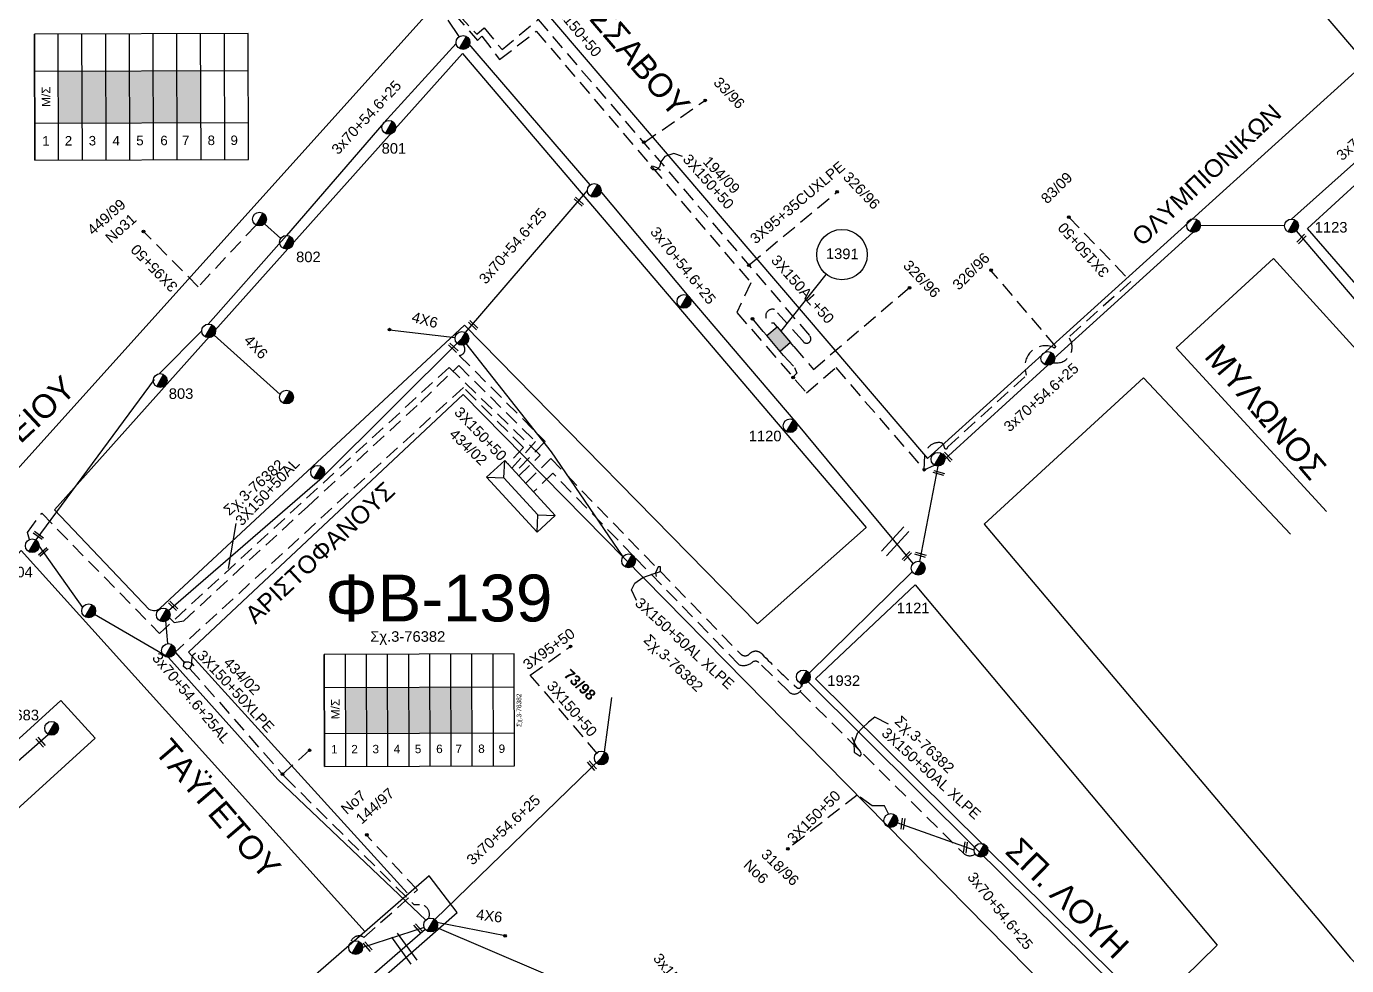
# Model space of a CAD drawing. Header units: millimetres. Extents: x -2449 to 9266, y 48 to 3905.
# Drawn here: x 8520.3 to 8745.6, y 3008.8 to 3169.2 of the extents above; entities that cross this region are included whole.
import ezdxf
from ezdxf.enums import TextEntityAlignment as Align

# ---------------------------------------------------------------- set-up
doc = ezdxf.new("R2010")
doc.units = ezdxf.units.MM
doc.linetypes.add('DASHED', pattern=[19.05, 12.7, -6.35])
for name, color, linetype in [('Link Box 4 Διευθύνσεων', 7, 'Continuous'), ('Άγνωστα', 7, 'Continuous'), ('Ασφαλειοκιβώτια Χ.Τ 9 αναχωρήσεων', 7, 'Continuous'), ('Επιγραφές - Σχήματα', 7, 'Continuous'), ('Καλώδια ΧΤ   3x150+50AL XLPE', 7, 'DASHED'), ('Μηχανική τομή', 7, 'Continuous'), ('Στύλος ΦΜ', 7, 'Continuous'), ('Στύλος ΦΜ @ 1', 7, 'Continuous'), ('Συνδέσεις', 7, 'Continuous'), ('Συνεστραμμένα ΧΤ   3x70+54.6+25 AL', 7, 'SYN_LINE'), ('Τομή', 7, 'Continuous'), ('Υποσταθμός πόλεως', 7, 'Continuous'), ('Υπόβαθρο ΔΕΗ', 7, 'Continuous'), ('Υπόγεια Καλώδια Δικτύου ΧΤ   .075', 7, 'DASHED'), ('Υπόγεια καλώδια Δικτύου ΧΤ και Παρ. ΧΤ X-95  (3X95AL +35CU  XLPE)', 7, 'DASHED'), ('Υπόγεια καλώδια Παροχών ΧΤ   4x6', 7, 'DASHED')]:
    doc.layers.add(name, color=color, linetype=linetype)
doc.styles.add('arial', font='arial.ttf')
doc.styles.get("Standard").update_dxf_attribs({"font": 'arial.ttf'})
doc.linetypes.add('SYN_LINE', pattern='A,0.5,-0.0001,["/\\/\\/\\/",Standard,S=0.1,R=0,X=0,Y=-0.05],-0.25', length=0.7501)
doc.dimstyles.new('ISO-25', dxfattribs={"dimtxt": 2.5, "dimasz": 2.5, "dimexe": 1.25, "dimexo": 0.625, "dimtad": 1, "dimtxsty": 'Standard', "dimcen": 2.5, "dimadec": 0, "dimazin": 0, "dimtfac": 1, "dimtmove": 0, "dimatfit": 3, "dimfxl": 0, "dimarcsym": 0})

# ---------------------------------------------------------------- blocks, each defined once
blk = doc.blocks.new('ΥΠΑΡΧΩΝ ΤΣΙΜΕΝΤΕΝΙΟΣ ΣΤΥΛΟΣ')
at = {"layer": 'Στύλος ΦΜ'}
blk.add_hatch(color=7, dxfattribs=at).paths.add_polyline_path([(-1.29, -2.28, 0.574793), (2.62, 0, 0.268822), (1.3, 2.27)])
at = {"layer": 'Στύλος ΦΜ', "color": 7}
blk.add_line((-1.29, -2.28), (1.3, 2.27), dxfattribs=at)
blk.add_circle((0, 0), 2.62, dxfattribs=at)
at = {"layer": 'Στύλος ΦΜ', "flags": 4}
for tag, p in [('ΑΡΙΘΜΟΣ', (-4.68, 8.05)), ('ΤΥΠΟΣ', (-4.91, 3.03))]:
    blk.add_attdef(tag, p, '', height=4, dxfattribs=at)
blk = doc.blocks.new('LINK BOX 4 ΑΝΑΧΩΡΗΣΕΩΝ')
at = {"layer": 'Link Box 4 Διευθύνσεων', "ltscale": 40}
blk.add_hatch(color=256, dxfattribs=at).paths.add_polyline_path([(-3.54, 0), (-3.54, -4.67), (3.54, -4.67), (3.54, 0)])
for p, q in [((-3.54, 0), (-5.33, 0)), ((5.33, 0), (3.54, 0)), ((-3.54, -4.67), (-5.33, -4.67)), ((5.33, -4.67), (3.54, -4.67))]:
    blk.add_line(p, q, dxfattribs=at)
blk.add_lwpolyline([(-3.54, -4.67), (-3.54, 0), (3.54, 0), (3.54, -4.67)], close=True, dxfattribs=at)
blk = doc.blocks.new('ΑΣΦΑΛΕΙΟΚΙΒΩΤΙΟ ΥΠΟΣΤΑΘΜΟΥ 9 ΑΝΑΧΩΡΗΣΕΩΝ')
at = {"layer": 'Ασφαλειοκιβώτια Χ.Τ 9 αναχωρήσεων', "ltscale": 40}
for p, q in [((-23.8, 40.36), (24.02, 40.36)), ((-9.72, 40.36), (-9.72, -40.64)), ((9.94, 40.36), (9.94, -40.64)), ((-23.8, 31.36), (24.02, 31.36)), ((-23.8, 22.36), (24.02, 22.36)), ((-23.8, 13.36), (24.02, 13.36)), ((-23.8, 4.36), (24.02, 4.36)), ((-23.8, -4.64), (24.02, -4.64)), ((-23.8, -13.64), (24.02, -13.64)), ((-23.8, -22.64), (24.02, -22.64)), ((-23.8, -31.64), (24.02, -31.64))]:
    blk.add_line(p, q, dxfattribs=at)
at = {"layer": 'Ασφαλειοκιβώτια Χ.Τ 9 αναχωρήσεων'}
blk.add_lwpolyline([(-23.8, -40.64), (24.02, -40.64), (24.02, 40.36), (-23.8, 40.36)], close=True, dxfattribs=at)
for s, p in [('1', (-18.29, 37.57)), ('2', (-18.29, 29)), ('3', (-18.29, 19.93)), ('4', (-18.29, 10.91)), ('5', (-18.29, 1.89)), ('6', (-18.29, -7.24)), ('7', (-18.29, -15.48)), ('8', (-18.29, -25.17)), ('9', (-18.29, -33.86))]:
    blk.add_text(s, height=3.6, rotation=270, dxfattribs=at).set_placement(p)
at = {"layer": 'Ασφαλειοκιβώτια Χ.Τ 9 αναχωρήσεων', "ltscale": 40}
for tag, height, p in [('ΟΝΟΜΑ', 5, (-0.16, 44.31)), ('ΚΕΙΜΕΝΟ 1', 2, (17.06, 35.59)), ('ΚΕΙΜΕΝΟ 2', 2, (17.06, 26.88)), ('ΚΕΙΜΕΝΟ 3', 2, (17.06, 17.69)), ('ΚΕΙΜΕΝΟ 4', 2, (17.06, 8.71)), ('ΚΕΙΜΕΝΟ 5', 2, (17.06, -0.13)), ('ΚΕΙΜΕΝΟ 6', 2, (17.06, -9.05)), ('ΚΕΙΜΕΝΟ 7', 2, (17.06, -18.13)), ('ΚΕΙΜΕΝΟ 8', 2, (17.06, -26.85)), ('ΚΕΙΜΕΝΟ 9', 2, (17.06, -35.99)), ('ΣΧ', 2, (-0.1, -42.64))]:
    blk.add_attdef(tag, text='', height=height, dxfattribs=at).set_placement(p, align=Align.MIDDLE_CENTER)
blk = doc.blocks.new('ΥΠΟΣΤΑΘΜΟΣ ΠΟΛΕΩΣ')
at = {"layer": 'Υποσταθμός πόλεως', "linetype": 'Continuous', "ltscale": 40}
blk.add_lwpolyline([(-8.57, 2.82), (8.57, 2.82), (8.57, -2.82), (-8.57, -2.82)], close=True, dxfattribs=at)
for points in [[(-5.75, 0), (-8.57, 2.82)], [(5.75, 0), (8.57, 2.82)], [(-8.57, -2.82), (-5.75, 0)], [(-5.75, 0), (5.75, 0)], [(8.57, -2.82), (5.75, 0)]]:
    blk.add_lwpolyline(points, dxfattribs=at)
at = {"layer": 'Υποσταθμός πόλεως', "linetype": 'SYN_LINE', "ltscale": 40, "flags": 1}
for tag, p in [('ΜΕΤΑΣΧΗΜΑΤΙΣΜΟΣ', (10.6, 2.39)), ('ΙΣΧΥΣ', (10.58, -0.41)), ('ΑΡΙΘΜΟΣ', (10.7, -3.13))]:
    blk.add_attdef(tag, p, '', height=1.8, dxfattribs=at)
blk = doc.blocks.new('_ΣΥΝΔΕΣΗ')
at = {"layer": 'Συνδέσεις', "linetype": 'SYN_LINE', "ltscale": 40}
blk.add_hatch(color=256, dxfattribs=at).paths.add_polyline_path([(0.5, -0.01, 1), (-0.5, -0.01, 1)])
at = {"layer": 'Συνδέσεις'}
blk.add_circle((0, -0.01), 0.5, dxfattribs=at)
blk = doc.blocks.new('ΜΗΧΑΝΙΚΗ ΤΟΜΗ')
at = {"layer": 'Μηχανική τομή', "ltscale": 40}
for p, q in [((-1.89, 0.78), (1.89, 0.78)), ((1.89, 0), (-1.89, 0))]:
    blk.add_line(p, q, dxfattribs=at)
blk = doc.blocks.new('ΤΟΜΗ')
at = {"layer": 'Τομή', "ltscale": 40}
for p, q in [((-5.68, 0), (5.68, 0)), ((5.68, -2.33), (-5.68, -2.33))]:
    blk.add_line(p, q, dxfattribs=at)

msp = doc.modelspace()

# ---------------------------------------------------------------- hatches: boundary and pattern name
at = {"layer": 'Ασφαλειοκιβώτια Χ.Τ 9 αναχωρήσεων', "ltscale": 40}
for color, points in [(1, [(8525.77, 3161.59), (8525.79, 3152.74), (8529.84, 3152.75), (8529.82, 3161.6)]), (85, [(8529.82, 3161.6), (8529.84, 3152.75), (8533.89, 3152.77), (8533.87, 3161.61)]), (151, [(8533.87, 3161.61), (8533.89, 3152.77), (8537.94, 3152.78), (8537.92, 3161.62)]), (2, [(8537.92, 3161.62), (8537.94, 3152.78), (8541.99, 3152.79), (8541.97, 3161.64)]), (133, [(8541.97, 3161.64), (8541.99, 3152.79), (8546.04, 3152.8), (8546.02, 3161.65)]), (6, [(8546.02, 3161.65), (8546.04, 3152.8), (8550.09, 3152.82), (8550.07, 3161.66)]), (27, [(8574.77, 3056.37), (8574.79, 3048.51), (8578.39, 3048.52), (8578.37, 3056.38)]), (2, [(8578.37, 3056.38), (8578.39, 3048.52), (8581.99, 3048.53), (8581.97, 3056.39)]), (151, [(8581.97, 3056.39), (8581.99, 3048.53), (8585.59, 3048.54), (8585.57, 3056.4)]), (6, [(8585.57, 3056.4), (8585.59, 3048.54), (8589.19, 3048.55), (8589.17, 3056.41)]), (85, [(8589.17, 3056.41), (8589.19, 3048.55), (8592.79, 3048.56), (8592.77, 3056.43)]), (133, [(8592.77, 3056.43), (8592.79, 3048.56), (8596.39, 3048.58), (8596.37, 3056.44)])]:
    msp.add_hatch(color=color, dxfattribs=at).paths.add_polyline_path(points)

# ---------------------------------------------------------------- linework, layer by layer
at = {"layer": 'Άγνωστα', "color": 133, "linetype": 'DASHED', "ltscale": 0.2}
for p, q in [((8605.15, 3097.34), (8602.5, 3094.47)), ((8568.65, 3045.61), (8564.01, 3041.54))]:
    msp.add_line(p, q, dxfattribs=at)
at = {"layer": 'Άγνωστα', "color": 27, "linetype": 'SYN_LINE', "ltscale": 4}
msp.add_lwpolyline([(8592.24, 3170.27), (8594.1, 3167.48)], dxfattribs=at)
at = {"layer": 'Άγνωστα', "color": 133, "linetype": 'DASHED', "ltscale": 0.2}
for points in [[(8594.1, 3171.23), (8597.16, 3167.88), (8598.42, 3168.99), (8601.49, 3165.28), (8607.68, 3170.43)], [(8651.31, 3114.55), (8654.62, 3110.64), (8671.07, 3124.69)]]:
    msp.add_lwpolyline(points, dxfattribs=at)
at = {"layer": 'Άγνωστα', "color": 1, "linetype": 'SYN_LINE', "ltscale": 20}
msp.add_lwpolyline([(8616.52, 3142.16), (8595.16, 3167.06)], dxfattribs=at)
at = {"layer": 'Άγνωστα', "color": 27, "linetype": 'DASHED', "ltscale": 0.2}
for points in [[(8559.51, 3135.3), (8549.65, 3124.77), (8540.29, 3134.21)], [(8520.83, 3081.61), (8520.49, 3082.81), (8522.92, 3086.1), (8543.02, 3065.57)]]:
    msp.add_lwpolyline(points, dxfattribs=at)
at = {"layer": 'Άγνωστα', "color": 27, "linetype": 'SYN_LINE', "ltscale": 20}
msp.add_lwpolyline([(8563.71, 3133), (8560.96, 3135.53)], dxfattribs=at)
at = {"layer": 'Άγνωστα', "color": 85, "linetype": 'DASHED', "ltscale": 0.2}
msp.add_lwpolyline([(8594.2, 3113.05), (8608.87, 3098.33), (8603.73, 3093.13)], dxfattribs=at)
at = {"layer": 'Άγνωστα', "color": 133, "linetype": 'DASHED', "ltscale": 0.2}
msp.add_lwpolyline([(8605.15, 3097.34), (8594.89, 3107.57), (8545.7, 3062.39), (8564.43, 3041.06), (8586.43, 3019.26), (8587.42, 3019.27, -0.549924), (8588.95, 3016.89, -6.371424)], format="xyb", dxfattribs=at)
at = {"layer": 'Άγνωστα', "color": 151, "linetype": 'SYN_LINE', "ltscale": 20}
msp.add_lwpolyline([(8671.5, 3076.1), (8653.9, 3058.76)], dxfattribs=at)
at = {"layer": 'Άγνωστα', "color": 6, "linetype": 'DASHED', "ltscale": 0.2}
msp.add_lwpolyline([(8617.8, 3045.02), (8606.3, 3058.46), (8613.18, 3063.35)], dxfattribs=at)
at = {"layer": 'Άγνωστα', "color": 6, "linetype": 'SYN_LINE', "ltscale": 10}
msp.add_lwpolyline([(8619, 3045.31), (8620.23, 3054.62)], dxfattribs=at)
at = {"layer": 'Άγνωστα', "color": 133, "linetype": 'SYN_LINE', "ltscale": 10}
msp.add_lwpolyline([(8588.21, 3015.35), (8577.69, 3011.91)], dxfattribs=at)
at = {"layer": 'Άγνωστα', "color": 62, "linetype": 'SYN_LINE', "ltscale": 20}
msp.add_lwpolyline([(8588.49, 3016.62), (8588.45, 3016.59)], dxfattribs=at)
at = {"layer": 'Άγνωστα', "color": 85, "linetype": 'DASHED', "ltscale": 0.2}
msp.add_arc((8594.12, 3114.08), 1.04, 274.1548, 43.1832, dxfattribs=at)
at = {"layer": 'Επιγραφές - Σχήματα', "linetype": 'Continuous', "ltscale": 0.2}
msp.add_line((8649.08, 3117.15), (8656.82, 3126.89), dxfattribs=at)
at = {"layer": 'Επιγραφές - Σχήματα', "color": 27, "linetype": 'SYN_LINE', "ltscale": 20}
msp.add_line((8552.34, 3116.49), (8563.62, 3106.39), dxfattribs=at)
at = {"layer": 'Επιγραφές - Σχήματα', "color": 85, "linetype": 'SYN_LINE', "ltscale": 10}
msp.add_line((8582.28, 3117.44), (8593.47, 3116.09), dxfattribs=at)
at = {"layer": 'Επιγραφές - Σχήματα', "linetype": 'Continuous', "ltscale": 0.2}
for points in [[(8632.3, 3147.04), (8630.8, 3147.54), (8629.3, 3147.04), (8628.58, 3146.12), (8628.37, 3145.26), (8627.87, 3144.76), (8627.23, 3144.76), (8626.87, 3145.05), (8627.16, 3145.4), (8628.01, 3145.05), (8628.51, 3144.69)], [(8624.41, 3071.18), (8623.56, 3073.03), (8624.15, 3074.13), (8625.5, 3075.14), (8627.27, 3075.73), (8628.54, 3076.15), (8628.54, 3076.91), (8628.12, 3076.91), (8627.7, 3075.9), (8627.78, 3075.31)], [(8549.2, 3062.21), (8548.59, 3061.75), (8548.51, 3060.92), (8548.51, 3060.16), (8548.14, 3059.56), (8547.68, 3059.48), (8547.15, 3059.94), (8547.23, 3060.69), (8547.98, 3060.69), (8548.51, 3060.47), (8548.89, 3060.01)], [(8667.42, 3050.08), (8665.14, 3051.26), (8664.04, 3050.41), (8662.94, 3049.4), (8662.1, 3048.47), (8661.51, 3046.87), (8661.6, 3045.27), (8662.61, 3044.59), (8662.86, 3045.02), (8662.52, 3045.61), (8662.1, 3046.11), (8661.68, 3046.79), (8661.26, 3047.8)]]:
    msp.add_lwpolyline(points, dxfattribs=at)
at = {"layer": 'Επιγραφές - Σχήματα', "color": 133, "linetype": 'DASHED', "ltscale": 0.2}
msp.add_lwpolyline([(8577.92, 3013.65), (8587.05, 3021.75), (8578.23, 3031.24)], dxfattribs=at)
at = {"layer": 'Επιγραφές - Σχήματα', "linetype": 'Continuous', "ltscale": 0.2}
msp.add_circle((8659.5, 3130.26), 4.31, dxfattribs=at)
at = {"layer": 'Επιγραφές - Σχήματα', "color": 133, "linetype": 'DASHED', "ltscale": 0.2}
msp.add_arc((8577.08, 3012.41), 1.49, 55.7897, 170.1688, dxfattribs=at)
at = {"layer": 'Καλώδια ΧΤ   3x150+50AL XLPE', "color": 2, "ltscale": 0.2}
msp.add_lwpolyline([(8652.35, 3055.66), (8680.17, 3028.07, 0.358958), (8682.26, 3027.88, 4.148364)], format="xyb", dxfattribs=at)
at = {"layer": 'Συνεστραμμένα ΧΤ   3x70+54.6+25 AL', "color": 6, "ltscale": 15}
msp.add_line((8544.55, 3061.46), (8531.96, 3068.82), dxfattribs=at)
at = {"layer": 'Συνεστραμμένα ΧΤ   3x70+54.6+25 AL', "color": 6, "ltscale": 20}
for q in [(8544.55, 3061.46), (8588.46, 3016.58)]:
    msp.add_line((8563.22, 3040.62), q, dxfattribs=at)
at = {"layer": 'Συνεστραμμένα ΧΤ   3x70+54.6+25 AL', "color": 27, "linetype": 'SYN_LINE', "ltscale": 20}
for points in [[(8593.66, 3166.29), (8581.3, 3152.78), (8564.7, 3133.55), (8551.34, 3118.4)], [(8542.13, 3108.92), (8521.9, 3081.56)]]:
    msp.add_lwpolyline(points, dxfattribs=at)
at = {"layer": 'Συνεστραμμένα ΧΤ   3x70+54.6+25 AL', "color": 151, "linetype": 'SYN_LINE', "ltscale": 20}
for points in [[(8765.85, 3162.78), (8736.22, 3136.32)], [(8737.04, 3134.3), (8756.41, 3111.52), (8788.41, 3083.14), (8817.37, 3053.69)], [(8719.37, 3134.04), (8695.67, 3112.53)], [(8677.06, 3095.31), (8694.65, 3111.35)], [(8675.88, 3094.13), (8672.74, 3077.86)]]:
    msp.add_lwpolyline(points, dxfattribs=at)
at = {"layer": 'Συνεστραμμένα ΧΤ   3x70+54.6+25 AL', "color": 85, "linetype": 'SYN_LINE', "ltscale": 20}
for points in [[(8595.23, 3116.97), (8616.05, 3141.23)], [(8671.67, 3077.52), (8651.54, 3101.79), (8633.43, 3123.03), (8618.22, 3141.21)], [(8544.56, 3069.49), (8570.79, 3092.19), (8594.65, 3115.95), (8609.85, 3096.55), (8622.12, 3078.62)]]:
    msp.add_lwpolyline(points, dxfattribs=at)
at = {"layer": 'Συνεστραμμένα ΧΤ   3x70+54.6+25 AL', "color": 151, "linetype": 'SYN_LINE', "ltscale": 15}
msp.add_lwpolyline([(8735.04, 3135.15), (8720.7, 3135.21)], dxfattribs=at)
at = {"layer": 'Συνεστραμμένα ΧΤ   3x70+54.6+25 AL', "color": 27, "linetype": 'SYN_LINE', "ltscale": 10}
msp.add_lwpolyline([(8550.24, 3117.23), (8543.04, 3109.93)], dxfattribs=at)
at = {"layer": 'Συνεστραμμένα ΧΤ   3x70+54.6+25 AL', "color": 6, "linetype": 'SYN_LINE', "ltscale": 15}
msp.add_lwpolyline([(8529.92, 3070.01), (8522.49, 3080.54)], dxfattribs=at)
at = {"layer": 'Συνεστραμμένα ΧΤ   3x70+54.6+25 AL', "color": 6, "ltscale": 5}
msp.add_lwpolyline([(8544.47, 3063.82), (8544.1, 3067.73)], dxfattribs=at)
at = {"layer": 'Συνεστραμμένα ΧΤ   3x70+54.6+25 AL', "color": 2, "linetype": 'SYN_LINE', "ltscale": 20}
msp.add_lwpolyline([(8653.72, 3057.28), (8682.16, 3029.02), (8715.85, 2995.68)], dxfattribs=at)
at = {"layer": 'Συνεστραμμένα ΧΤ   3x70+54.6+25 AL', "color": 30, "linetype": 'SYN_LINE', "ltscale": 20}
for points in [[(8464.73, 2994.72), (8496.78, 3024.37), (8524.03, 3048.33)], [(8506.88, 2943.8), (8535.5, 2970.93), (8567.58, 2997.04), (8588.39, 3015.04)]]:
    msp.add_lwpolyline(points, dxfattribs=at)
at = {"layer": 'Συνεστραμμένα ΧΤ   3x70+54.6+25 AL', "color": 6, "linetype": 'SYN_LINE', "ltscale": 20}
msp.add_lwpolyline([(8590.03, 3016.71), (8618.42, 3044.28)], dxfattribs=at)
at = {"layer": 'Συνεστραμμένα ΧΤ   3x70+54.6+25 AL', "color": 2, "linetype": 'SYN_LINE', "ltscale": 10}
msp.add_lwpolyline([(8682.06, 3028.53), (8668.95, 3033.23)], dxfattribs=at)
at = {"layer": 'Συνεστραμμένα ΧΤ   3x70+54.6+25 AL', "color": 133, "linetype": 'SYN_LINE', "ltscale": 20}
msp.add_lwpolyline([(8634.46, 2996.47), (8590.4, 3015.31)], dxfattribs=at)
at = {"layer": 'Υπόβαθρο ΔΕΗ'}
for points in [[(8364.81, 3120.45), (8513.68, 3260.88), (8530.1, 3241.29), (8588.86, 3171.53), (8454.1, 3021.76), (8400.23, 3081.17), (8476, 3152.95), (8480.06, 3156.8), (8490.68, 3167.14), (8508.8, 3184.76), (8502.9, 3190.83), (8442.99, 3132.6), (8393.53, 3088.48), (8364.81, 3120.45)], [(8674.09, 3095.44), (8748.87, 3163.06), (8681.46, 3242.1), (8606.4, 3174.68), (8674.09, 3095.44)], [(8738.96, 3134.7), (8757.82, 3152.02), (8781.94, 3125.03), (8806.22, 3100.81), (8788.65, 3084.67), (8776.98, 3093.54), (8761.89, 3109.46), (8749.89, 3122.11), (8738.96, 3134.7)], [(8756.47, 3056.33), (8781.02, 3077.97), (8772.71, 3085.39), (8770.35, 3088.61), (8733.17, 3129.6), (8716.56, 3114.33)], [(8742.21, 3086.41), (8716.56, 3114.33)], [(8710.98, 3109.21), (8683.76, 3084.21), (8734.55, 3024.03), (8740.56, 3016.97), (8746.29, 3010.11), (8759.81, 2996.24), (8768.95, 2986.7), (8775.92, 2980.23)], [(8710.98, 3109.21), (8736.05, 3082.49)], [(8548, 3062.35), (8594.85, 3106.36), (8704.92, 2994.42), (8677.77, 2967.82), (8662.9, 2982.21), (8573.38, 2900.53), (8517.09, 2950.5)], [(8517.09, 2950.5), (8593.85, 3017.92), (8589.08, 3024.14), (8511.47, 2956.58), (8476.28, 2996.9), (8532.04, 3047.68), (8526.18, 3054.11), (8470.56, 3003.36), (8460.54, 3015.02), (8519.4, 3079.72), (8578.12, 3014.6)], [(8654.98, 3057.79), (8672.02, 3073.89), (8723.56, 3012.32), (8712.16, 3001.18), (8654.98, 3057.79)], [(8548, 3062.35), (8585.31, 3021.29)]]:
    msp.add_lwpolyline(points, dxfattribs=at)
msp.add_lwpolyline([(8525.12, 3086.66), (8594.75, 3164.6), (8663.64, 3083.67), (8645.1, 3067.22), (8595.08, 3118.22), (8543.16, 3069.85, -0.326329), (8541.29, 3069.63), (8525.12, 3086.66)], format="xyb", dxfattribs=at)
at = {"layer": 'Υπόγεια Καλώδια Δικτύου ΧΤ   .075', "color": 27, "linetype": 'DASHED', "ltscale": 0.2}
msp.add_lwpolyline([(8604.35, 3092.45), (8608.02, 3096.01), (8592.44, 3111), (8543.02, 3065.57)], dxfattribs=at)
at = {"layer": 'Υπόγεια Καλώδια Δικτύου ΧΤ   .075', "color": 6, "linetype": 'DASHED', "ltscale": 0.2}
msp.add_lwpolyline([(8544.74, 3068.23), (8545.53, 3067.43), (8547.16, 3067.72), (8568.32, 3087.25), (8587.64, 3105.08), (8594.09, 3111.31), (8607.21, 3098.32), (8603.14, 3093.77)], dxfattribs=at)
at = {"layer": 'Υπόγεια Καλώδια Δικτύου ΧΤ   .075', "color": 151, "linetype": 'DASHED', "ltscale": 0.2}
msp.add_lwpolyline([(8605.51, 3091.19), (8609.81, 3095.41), (8642.2, 3062.07, 0.422697), (8643.73, 3062.07, -0.422697), (8645.83, 3062.07, 0.016162), (8651.79, 3056.32, 1.144712), (8652.32, 3057.11)], format="xyb", dxfattribs=at)
at = {"layer": 'Υπόγεια Καλώδια Δικτύου ΧΤ   .075', "color": 2, "linetype": 'DASHED', "ltscale": 0.2}
msp.add_lwpolyline([(8652.69, 3056.97), (8652.68, 3056.48, -0.694916), (8650.36, 3055.7), (8645.32, 3060.58, 0.384334), (8644.18, 3060.62, -0.261778), (8641.96, 3060.2), (8623.94, 3078.78), (8610.16, 3092.93), (8606.86, 3089.72)], format="xyb", dxfattribs=at)
msp.add_lwpolyline([(8667.43, 3034.73), (8666.74, 3036.1), (8664.63, 3036.1), (8662.11, 3037.96), (8650.29, 3028.76)], dxfattribs=at)
at = {"layer": 'Υπόγεια καλώδια Δικτύου ΧΤ και Παρ. ΧΤ X-95  (3X95AL +35CU  XLPE)', "color": 133, "linetype": 'DASHED', "ltscale": 0.2}
msp.add_lwpolyline([(8643.46, 3209.65), (8603.74, 3175.05), (8607.63, 3170.39), (8654.02, 3116.35, -1.195514), (8652.76, 3115.61), (8647.99, 3120.89, 1.267178), (8647.86, 3118.62, 0.548447)], format="xyb", dxfattribs=at)
at = {"layer": 'Υπόγεια καλώδια Δικτύου ΧΤ και Παρ. ΧΤ X-95  (3X95AL +35CU  XLPE)', "color": 6, "linetype": 'DASHED', "ltscale": 0.2}
for points in [[(8593.37, 3171.32), (8597.31, 3166.85), (8598.03, 3167.57), (8601.06, 3163.6), (8607.34, 3168.4), (8643.95, 3125.44), (8641.57, 3120.38), (8653.46, 3106.64), (8658.45, 3110.96), (8673.52, 3093.53), (8675.3, 3094.28)], [(8649.53, 3113.05), (8651.43, 3110.99), (8651.79, 3109.99), (8651.22, 3109.42)]]:
    msp.add_lwpolyline(points, dxfattribs=at)
at = {"layer": 'Υπόγεια καλώδια Δικτύου ΧΤ και Παρ. ΧΤ X-95  (3X95AL +35CU  XLPE)', "color": 133, "linetype": 'DASHED', "ltscale": 0.2}
for points in [[(8625.67, 3149.37), (8636.21, 3156.65)], [(8643.62, 3128.47), (8658.72, 3141.02)], [(8646.08, 3117.11), (8644.22, 3119.34)]]:
    msp.add_lwpolyline(points, dxfattribs=at)
at = {"layer": 'Υπόγεια καλώδια Δικτύου ΧΤ και Παρ. ΧΤ X-95  (3X95AL +35CU  XLPE)', "color": 151, "linetype": 'DASHED', "ltscale": 0.2}
msp.add_lwpolyline([(8698.22, 3136.67), (8708.79, 3125.67), (8698.18, 3116.16)], dxfattribs=at)
at = {"layer": 'Υπόγεια καλώδια Δικτύου ΧΤ και Παρ. ΧΤ X-95  (3X95AL +35CU  XLPE)', "color": 6, "linetype": 'DASHED', "ltscale": 0.2}
msp.add_lwpolyline([(8673.52, 3093.53), (8673.67, 3095.94, -0.436369), (8676.35, 3098.13, -0.389384), (8676.94, 3097.43, 1.052984), (8677.56, 3097.43), (8691.01, 3109.66), (8690.82, 3110.57, -0.613296), (8695.61, 3114.39, 0.465723), (8696.01, 3114.58), (8684.92, 3127.55)], format="xyb", dxfattribs=at)
at = {"layer": 'Υπόγεια καλώδια Δικτύου ΧΤ και Παρ. ΧΤ X-95  (3X95AL +35CU  XLPE)', "color": 151, "linetype": 'DASHED', "ltscale": 0.2}
msp.add_lwpolyline([(8698.18, 3116.16, -0.69777), (8695.58, 3111.8)], format="xyb", dxfattribs=at)
at = {"layer": 'Υπόγεια καλώδια Παροχών ΧΤ   4x6', "color": 133, "linetype": 'SYN_LINE', "ltscale": 10}
msp.add_lwpolyline([(8590.37, 3016.28), (8602.04, 3013.95)], dxfattribs=at)

# ---------------------------------------------------------------- block references
at = {"layer": 'Link Box 4 Διευθύνσεων', "xscale": 0.5, "yscale": 0.5, "zscale": 0.5, "rotation": 310.2807043018885}
msp.add_blockref('LINK BOX 4 ΑΝΑΧΩΡΗΣΕΩΝ', (8649.58, 3116.59), dxfattribs=at)
at = {"layer": 'Ασφαλειοκιβώτια Χ.Τ 9 αναχωρήσεων', "color": 1, "ltscale": 40, "xscale": 0.4500000000000025, "yscale": 0.4500000000000025, "zscale": 0.4500000000000025, "rotation": 90.180251011886}
msp.add_blockref('ΑΣΦΑΛΕΙΟΚΙΒΩΤΙΟ ΥΠΟΣΤΑΘΜΟΥ 9 ΑΝΑΧΩΡΗΣΕΩΝ', (8539.89, 3157.16), dxfattribs=at)
at = {"layer": 'Ασφαλειοκιβώτια Χ.Τ 9 αναχωρήσεων', "color": 1, "ltscale": 40}
ref = msp.add_blockref('ΑΣΦΑΛΕΙΟΚΙΒΩΤΙΟ ΥΠΟΣΤΑΘΜΟΥ 9 ΑΝΑΧΩΡΗΣΕΩΝ', (8587.33, 3052.43), dxfattribs=dict(at, xscale=0.4000000000000014, yscale=0.4000000000000014, zscale=0.4000000000000014, rotation=90.1802510118815))
ref.add_attrib('ΣΧ', 'Σχ.3-76382', dxfattribs={"ltscale": 40, "height": 0.8, "rotation": 90.1803}).set_placement((8604.38, 3052.45), align=Align.MIDDLE_CENTER)
at = {"layer": 'Μηχανική τομή'}
for p, xscale, yscale, zscale, rotation in [((8614.73, 3139.44), 0.4999999999999593, 0.4999999999999593, 0.4999999999999593, 136.3922040673836), ((8738.08, 3132.79), 0.4999999999999593, 0.4999999999999593, 0.4999999999999593, 46.39220406738362), ((8596.7, 3118.36), 0.4999999999999593, 0.4999999999999593, 0.4999999999999593, 136.3922040673836), ((8593.29, 3114.47), 0.4999999999999593, 0.4999999999999593, 0.4999999999999593, 136.3922040673836), ((8677.65, 3095.84), 0.4999999999999574, 0.4999999999999574, 0.4999999999999574, 132.7217491836693), ((8676.1, 3093.15), 0.4999999999999591, 0.4999999999999591, 0.4999999999999591, 164.1469097098229), ((8522.46, 3082.45), 0.4999999999998967, 0.4999999999998967, 0.4999999999998967, 144.0876635058062), ((8523.32, 3079.32), 0.4999999999998954, 0.4999999999998954, 0.4999999999998954, 41.25648580280087), ((8670.41, 3078.89), 0.4999999999999593, 0.4999999999999593, 0.4999999999999593, 226.3922040673836), ((8672.97, 3079.19), 0.4999999999999591, 0.4999999999999591, 0.4999999999999591, 164.1469097098229), ((8545.5, 3070.41), 0.4999999999999593, 0.4999999999999593, 0.4999999999999593, 136.3922040673836), ((8522.58, 3046.86), 0.4999999999999621, 0.4999999999999621, 0.4999999999999621, 311.7794829803576), ((8616.68, 3042.86), 0.4999999999999621, 0.4999999999999621, 0.4999999999999621, 311.7794829803576), ((8669.71, 3033.07), 0.4999999999998804, 0.4999999999998804, 0.4999999999998804, 262.3856083039433), ((8680.38, 3029.03), 0.4999999999998804, 0.4999999999998804, 0.4999999999998804, 262.3856083039433), ((8587.06, 3015.02), 0.4999999999999621, 0.4999999999999621, 0.4999999999999621, 311.7794829803576), ((8578.39, 3011.95), 0.4999999999999621, 0.4999999999999621, 0.4999999999999621, 311.7794829803576)]:
    msp.add_blockref('ΜΗΧΑΝΙΚΗ ΤΟΜΗ', p, dxfattribs=dict(at, xscale=xscale, yscale=yscale, zscale=zscale, rotation=rotation))
at = {"layer": 'Στύλος ΦΜ @ 1', "ltscale": 40, "xscale": 0.4499999999998181, "yscale": 0.4499999999998181, "zscale": 0.4499999999998181}
for p in [(8594.83, 3166.48), (8617.23, 3141.23), (8560.09, 3136.33), (8719.52, 3135.21), (8632.54, 3122.27), (8551.42, 3117.22), (8594.64, 3115.95), (8694.65, 3112.53), (8564.7, 3105.93), (8675.88, 3095.31), (8570.02, 3093.08), (8623.09, 3077.96), (8530.94, 3069.42), (8543.67, 3068.72), (8544.55, 3062.64), (8618.42, 3044.29), (8667.84, 3033.62), (8683.23, 3028.53), (8589.31, 3015.77), (8576.51, 3011.91)]:
    msp.add_blockref('ΥΠΑΡΧΩΝ ΤΣΙΜΕΝΤΕΝΙΟΣ ΣΤΥΛΟΣ', p, dxfattribs=at)
at = {"layer": 'Στύλος ΦΜ @ 1', "ltscale": 40}
ref = msp.add_blockref('ΥΠΑΡΧΩΝ ΤΣΙΜΕΝΤΕΝΙΟΣ ΣΤΥΛΟΣ', (8582.17, 3151.99), dxfattribs=dict(at, xscale=0.4499999999998181, yscale=0.4499999999998181, zscale=0.4499999999998181))
ref.add_attrib('ΤΥΠΟΣ', '801', (8580.94, 3147.5), dxfattribs={"layer": 'Στύλος ΦΜ', "height": 1.8, "flags": 4})
ref = msp.add_blockref('ΥΠΑΡΧΩΝ ΤΣΙΜΕΝΤΕΝΙΟΣ ΣΤΥΛΟΣ', (8736.22, 3135.15), dxfattribs=dict(at, xscale=0.4499999999998181, yscale=0.4499999999998181, zscale=0.4499999999998181))
ref.add_attrib('ΤΥΠΟΣ', '1123', (8740.19, 3134.03), dxfattribs={"layer": 'Στύλος ΦΜ', "height": 1.8, "flags": 4})
ref = msp.add_blockref('ΥΠΑΡΧΩΝ ΤΣΙΜΕΝΤΕΝΙΟΣ ΣΤΥΛΟΣ', (8564.7, 3132.37), dxfattribs=dict(at, xscale=0.4499999999998181, yscale=0.4499999999998181, zscale=0.4499999999998181))
ref.add_attrib('ΤΥΠΟΣ', '802', (8566.34, 3128.97), dxfattribs={"layer": 'Στύλος ΦΜ', "height": 1.8, "flags": 4})
ref = msp.add_blockref('ΥΠΑΡΧΩΝ ΤΣΙΜΕΝΤΕΝΙΟΣ ΣΤΥΛΟΣ', (8543.13, 3108.75), dxfattribs=dict(at, xscale=0.4499999999998181, yscale=0.4499999999998181, zscale=0.4499999999998181))
ref.add_attrib('ΤΥΠΟΣ', '803', (8544.61, 3105.62), dxfattribs={"layer": 'Στύλος ΦΜ', "height": 1.8, "flags": 4})
ref = msp.add_blockref('ΥΠΑΡΧΩΝ ΤΣΙΜΕΝΤΕΝΙΟΣ ΣΤΥΛΟΣ', (8650.64, 3101.04), dxfattribs=dict(at, xscale=0.4499999999998181, yscale=0.4499999999998181, zscale=0.4499999999998181))
ref.add_attrib('ΤΥΠΟΣ', '1120', (8643.59, 3098.38), dxfattribs={"layer": 'Στύλος ΦΜ', "height": 1.8, "flags": 4})
ref = msp.add_blockref('ΥΠΑΡΧΩΝ ΤΣΙΜΕΝΤΕΝΙΟΣ ΣΤΥΛΟΣ', (8521.31, 3080.54), dxfattribs=dict(at, xscale=0.4499999999998181, yscale=0.4499999999998181, zscale=0.4499999999998181))
ref.add_attrib('ΤΥΠΟΣ', '804', (8517.2, 3075.14), dxfattribs={"layer": 'Στύλος ΦΜ', "height": 1.8, "flags": 4})
ref = msp.add_blockref('ΥΠΑΡΧΩΝ ΤΣΙΜΕΝΤΕΝΙΟΣ ΣΤΥΛΟΣ', (8672.52, 3076.71), dxfattribs=dict(at, xscale=0.4499999999998181, yscale=0.4499999999998181, zscale=0.4499999999998181))
ref.add_attrib('ΤΥΠΟΣ', '1121', (8668.85, 3069.01), dxfattribs={"layer": 'Στύλος ΦΜ', "height": 1.8, "flags": 4})
ref = msp.add_blockref('ΥΠΑΡΧΩΝ ΤΣΙΜΕΝΤΕΝΙΟΣ ΣΤΥΛΟΣ', (8652.91, 3058.13), dxfattribs=dict(at, xscale=0.4499999999998181, yscale=0.4499999999998181, zscale=0.4499999999998181))
ref.add_attrib('ΤΥΠΟΣ', '1932', (8657.01, 3056.6), dxfattribs={"layer": 'Στύλος ΦΜ', "height": 1.8, "flags": 4})
ref = msp.add_blockref('ΥΠΑΡΧΩΝ ΤΣΙΜΕΝΤΕΝΙΟΣ ΣΤΥΛΟΣ', (8524.61, 3049.36), dxfattribs=dict(at, xscale=0.4499999999998181, yscale=0.4499999999998181, zscale=0.4499999999998181))
ref.add_attrib('ΤΥΠΟΣ', '1683', (8516.87, 3050.73), dxfattribs={"layer": 'Στύλος ΦΜ', "height": 1.8, "flags": 4})
at = {"layer": 'Συνδέσεις', "xscale": 0.4500000000000455, "yscale": 0.4500000000000455, "zscale": 0.4500000000000455}
for p in [(8636.18, 3156.6), (8625.7, 3149.45), (8658.66, 3140.99), (8698.22, 3136.67), (8540.29, 3134.21), (8643.6, 3128.44), (8684.95, 3127.59), (8671.05, 3124.59), (8644.23, 3119.28), (8582.28, 3117.45), (8651.16, 3109.29), (8673.55, 3093.53), (8613.19, 3063.36), (8568.65, 3045.61), (8564.02, 3041.54), (8578.4, 3031.16), (8650.29, 3028.77), (8602, 3013.93)]:
    msp.add_blockref('_ΣΥΝΔΕΣΗ', p, dxfattribs=at)
at = {"layer": 'Τομή'}
for p, xscale, yscale, zscale, rotation in [((8668.16, 3081.69), 0.5000000000000275, 0.5000000000000275, 0.5000000000000275, 47.36017927473328), ((8584.32, 3011.41), 0.4999999999998663, 0.4999999999998663, 0.4999999999998663, 125.8480125011312)]:
    msp.add_blockref('ΤΟΜΗ', p, dxfattribs=dict(at, xscale=xscale, yscale=yscale, zscale=zscale, rotation=rotation))
at = {"layer": 'Υποσταθμός πόλεως', "xscale": 0.7445291208824204, "yscale": 0.7445291208824204, "zscale": 0.7445291208824204, "rotation": 312.591695237022}
msp.add_blockref('ΥΠΟΣΤΑΘΜΟΣ ΠΟΛΕΩΣ', (8604.72, 3088.96), dxfattribs=at)

# ---------------------------------------------------------------- texts
at = {"layer": 'Άγνωστα', "linetype": 'SYN_LINE', "ltscale": 20, "char_height": 1.8, "width": 69.1904, "attachment_point": 1, "style": 'arial'}
for s, insert, rotation in [('3X150+50', (8611.24, 3173.84), 309.8065), ('3X95+50', (8545, 3123.67), 134.075), ('4X6', (8586.4, 3120.55), 345.2214), ('4X6', (8558.59, 3116.73), 313.8352), ('3X150+50', (8594.51, 3104.45), 313.6034), ('3X150+50AL', (8555.78, 3085.03), 46.8631), ('3X95+50', (8604.84, 3060.69), 35.6599), ('3X150+50XLPE', (8550.62, 3062.91), 312.6533), ('3X150+50', (8610.37, 3057.68), 310.5399), ('3x150+70', (8628.57, 3011.15), 308.7995)]:
    msp.add_mtext(s, dxfattribs=dict(at, insert=insert, rotation=rotation))
at = {"layer": 'Επιγραφές - Σχήματα', "width": 157.7424, "attachment_point": 1}
for s, insert, char_height, rotation in [('ΚΙΣΣΑΒΟΥ', (8615.83, 3177.05), 4, 310.6112), ('\\pt96;ΟΛΥΜΠΙΟΝΙΚΩΝ', (8708.68, 3133.72), 3, 43.1058), ('ΜΥΛΩΝΟΣ', (8724.2, 3115.39), 4, 310.6112), ('\\pt128;ΑΛΦΕΙΟΥ', (8507.86, 3092.62), 4, 43.1058), ('\\pt96;ΑΡΙΣΤΟΦΑΝΟΥΣ', (8557.34, 3069.21), 3, 43.1058), ('ΤΑΫΓΕΤΟΥ', (8545.03, 3047.97), 4, 310.6112), ('ΣΠ. ΛΟΥΗ', (8689.94, 3031.02), 4, 315.6235)]:
    msp.add_mtext(s, dxfattribs=dict(at, insert=insert, char_height=char_height, rotation=rotation))
at = {"layer": 'Επιγραφές - Σχήματα', "linetype": 'SYN_LINE', "ltscale": 20, "attachment_point": 1, "style": 'arial'}
for s, insert, char_height, width, rotation in [('33/96', (8638.74, 3160.77), 1.8, 69.1904, 313.8352), ('\\A1;M/Σ', (8522.95, 3155.49), 1.44, 55.3523, 90.3448), ('326/96', (8660.85, 3144.61), 1.8, 69.1904, 313.8352), ('83/09', (8693.27, 3140.08), 1.8, 69.1904, 44.8901), ('449/99', (8530.49, 3134.8), 1.8, 69.1904, 41.6909), ('Nο31', (8533.58, 3133.43), 1.8, 69.1904, 41.6909), ('1391', (8656.78, 3131.35), 1.8, 69.1904, 358.9707), ('326/96', (8678.17, 3125.34), 1.8, 69.1904, 44.8901), ('326/96', (8671.11, 3129.51), 1.8, 69.1904, 313.8352), ('434/02', (8593.58, 3100.71), 1.8, 69.1904, 316.2735), ('Σχ.3-76382', (8553.74, 3086.93), 1.8, 69.1904, 41.6909), ('Σχ.3-76382', (8626.74, 3065.59), 1.8, 69.1904, 316.2735), ('434/02', (8555.11, 3061.68), 1.8, 69.1904, 313.8352), ('{\\fArial|b1|i0|c0|p34;73/98}', (8613.14, 3059.64), 1.8, 69.1904, 316.2735), ('\\A1;M/Σ', (8572.33, 3050.92), 1.44, 55.3523, 90.3448), ('Σχ.3-76382', (8669.61, 3051.68), 1.8, 69.1904, 316.2735), ('No7', (8573.8, 3035.88), 1.8, 69.1904, 41.6909), ('144/97', (8576.33, 3034.22), 1.8, 69.1904, 41.6909), ('318/96', (8646.8, 3028.93), 1.8, 69.1904, 316.2735), ('Nο6', (8643.79, 3027.13), 1.8, 69.1904, 316.2735)]:
    msp.add_mtext(s, dxfattribs=dict(at, insert=insert, char_height=char_height, width=width, rotation=rotation))
at = {"layer": 'Επιγραφές - Σχήματα', "linetype": 'DASHED', "ltscale": 0.1, "insert": (8636.94, 3147.26), "char_height": 1.8, "width": 69.1904, "attachment_point": 1, "rotation": 313.8352, "style": 'arial'}
msp.add_mtext('194/09', dxfattribs=at)
at = {"layer": 'Επιγραφές - Σχήματα', "insert": (8571.34, 3075.61), "char_height": 8, "width": 103.4348, "attachment_point": 1}
msp.add_mtext('ΦΒ-139', dxfattribs=at)
at = {"layer": 'Επιγραφές - Σχήματα', "linetype": 'Continuous', "insert": (8579, 3065.94), "char_height": 1.8, "width": 18.2103, "attachment_point": 1}
msp.add_mtext('Σχ.3-76382', dxfattribs=at)
at = {"layer": 'Καλώδια ΧΤ   3x150+50AL XLPE', "ltscale": 40, "char_height": 1.8, "width": 69.1904, "attachment_point": 1, "rotation": 317.6178, "style": 'arial'}
for insert in [(8625.25, 3071.86), (8667.33, 3049.65)]:
    msp.add_mtext('3X150+50AL XLPE', dxfattribs=dict(at, insert=insert))
at = {"layer": 'Συνεστραμμένα ΧΤ   3x70+54.6+25 AL', "style": 'arial'}
msp.add_text('3x70+54.6+25AL', height=1.8, rotation=309.8091, dxfattribs=at).set_placement((8541.65, 3061.33))
at = {"layer": 'Συνεστραμμένα ΧΤ   3x70+54.6+25 AL', "linetype": 'SYN_LINE', "ltscale": 20, "char_height": 1.8, "width": 69.1904, "attachment_point": 1, "style": 'arial'}
for insert, rotation in [((8572.2, 3148.42), 47.1797), ((8743.67, 3147.52), 41.8553), ((8597.37, 3126.26), 49.1238), ((8628.07, 3135.24), 308.7995), ((8686.9, 3101.2), 41.8553), ((8595.23, 3027.19), 43.1769), ((8682.19, 3025.03), 308.7995)]:
    msp.add_mtext('3x70+54.6+25', dxfattribs=dict(at, insert=insert, rotation=rotation))
at = {"layer": 'Υπόγεια Καλώδια Δικτύου ΧΤ   .075', "linetype": 'DASHED', "ltscale": 0.1, "insert": (8649.97, 3030.82), "char_height": 1.8, "width": 69.1904, "attachment_point": 1, "rotation": 44.7188, "style": 'arial'}
msp.add_mtext('3X150+50', dxfattribs=at)
at = {"layer": 'Υπόγεια καλώδια Δικτύου ΧΤ και Παρ. ΧΤ X-95  (3X95AL +35CU  XLPE)', "linetype": 'DASHED', "ltscale": 0.1, "char_height": 1.8, "width": 69.1904, "attachment_point": 1, "style": 'arial'}
for s, insert, rotation in [('3X150+50', (8633.56, 3147.64), 311.6342), ('3X95+35CUXLPE', (8643.6, 3133.34), 40.1407), ('3X150+50', (8703.9, 3126.16), 132.0011), ('3X150AL+50', (8648.62, 3130.4), 311.6342)]:
    msp.add_mtext(s, dxfattribs=dict(at, insert=insert, rotation=rotation))
at = {"layer": 'Υπόγεια καλώδια Παροχών ΧΤ   4x6', "linetype": 'DASHED', "ltscale": 0.1, "insert": (8597.21, 3018.51), "char_height": 1.8, "width": 69.1904, "attachment_point": 1, "rotation": 352.9141, "style": 'arial'}
msp.add_mtext('\\pt16.2;4X6', dxfattribs=at)

# ---------------------------------------------------------------- leaders
at = {"layer": 'Επιγραφές - Σχήματα', "ltscale": 40}
msp.add_leader([(8554.8, 3076.68), (8556.11, 3084.31)], dimstyle='ISO-25', override={"dimasz": 1, "dimtad": 0}, dxfattribs=at)

doc.saveas('drawing.dxf')
